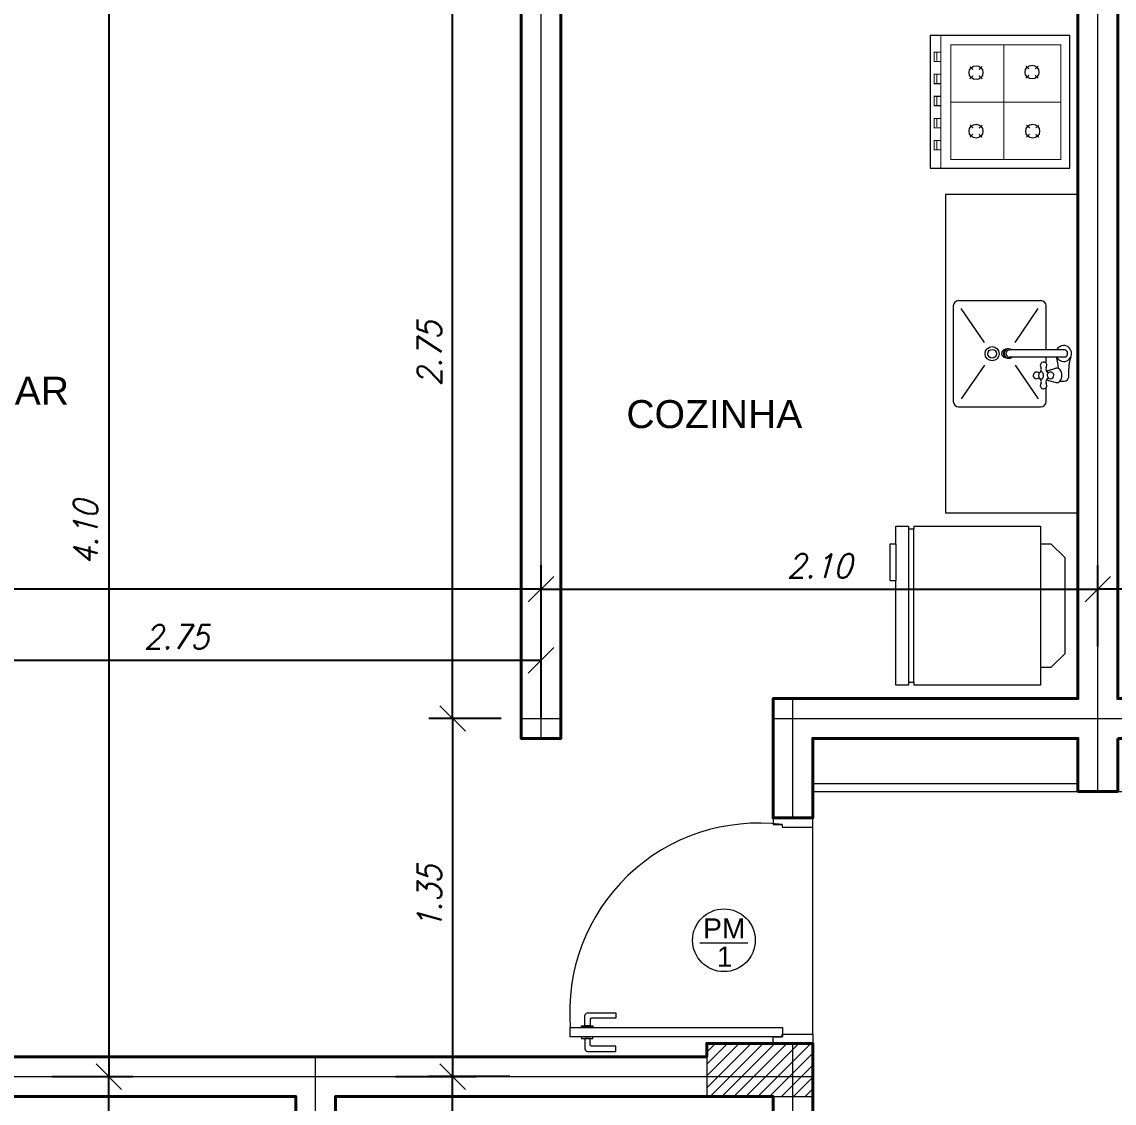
# Model space of a CAD drawing. Header units: millimetres. Extents: x 1865 to 2133, y 1062 to 1142.
# Drawn here: x 1975.073 to 1979.192, y 1080.429 to 1084.505 of the extents above; entities that cross this region are included whole.
import ezdxf

# ---------------------------------------------------------------- set-up
doc = ezdxf.new("R2010")
doc.units = ezdxf.units.MM
doc.header["$PDMODE"] = 35
doc.linetypes.add('CONTINU', pattern=[0])
for name, color, linetype, lineweight in [('COMPLEMENTO', 7, 'Continuous', 9), ('Cota', 7, 'Continuous', 9), ('Eixo', 1, 'Continuous', 9), ('ESQUADRIAS', 250, 'Continuous', 9), ('L_DECA', 7, 'Continuous', 13), ('PILAR', 7, 'Continuous', 5), ('Plarga', 7, 'Continuous', 40), ('texto', 7, 'Continuous', 13)]:
    doc.layers.add(name, color=color, linetype=linetype, lineweight=lineweight)
doc.styles.add('arial', font='arial.ttf')
doc.styles.add('romans15', font='romans.shx', dxfattribs={"width": 0.9, "oblique": 15})
doc.dimstyles.new('COTA_50', dxfattribs={"dimscale": 0.5, "dimtxt": 0.181, "dimasz": 0.193, "dimexe": 0.18, "dimexo": 0.15, "dimgap": 0.085, "dimtad": 1, "dimzin": 4, "dimdsep": 46, "dimtxsty": 'romans15', "dimblk1": 'OBLIQUE', "dimblk2": 'OBLIQUE', "dimsah": 1, "dimcen": 0.09, "dimclrd": 256, "dimclre": 256, "dimclrt": 256, "dimadec": 0, "dimazin": 0, "dimtfac": 1, "dimtmove": 2, "dimatfit": 3, "dimldrblk": 'NONE', "dimfxl": 1, "dimtolj": 1, "dimtzin": 1, "dimarcsym": 0})

# ---------------------------------------------------------------- blocks, each defined once
blk = doc.blocks.new('_OBLIQUE')
at = {"color": 0, "linetype": 'ByBlock'}
blk.add_line((-0.5, -0.5), (0.5, 0.5), dxfattribs=at)
blk = doc.blocks.new('*D245')
at = {"layer": 'Cota', "lineweight": -2, "transparency": 16777216}
for p, q in [((1975.6628, 1084.6293), (1975.3109, 1084.6293)), ((1975.4009, 1084.6293), (1975.4009, 1080.5293)), ((1975.1852, 1080.5293), (1975.4909, 1080.5293))]:
    blk.add_line(p, q, dxfattribs=at)
at = {"layer": 'Defpoints', "color": 0, "transparency": 16777216}
for p in [(1975.7378, 1084.6293), (1975.1102, 1080.5293), (1975.4009, 1080.5293)]:
    blk.add_point(p, dxfattribs=at)
at = {"layer": 'Cota', "lineweight": -2, "transparency": 16777216, "xscale": 0.0965, "yscale": 0.0965, "zscale": 0.0965}
for p, rotation in [((1975.4009, 1084.6293), 90), ((1975.4009, 1080.5293), 270)]:
    blk.add_blockref('_OBLIQUE', p, dxfattribs=dict(at, rotation=rotation))
at = {"layer": 'Cota', "transparency": 16777216, "insert": (1975.3131, 1082.5793), "char_height": 0.0905, "attachment_point": 5, "rotation": 90, "style": 'romans15'}
blk.add_mtext('\\A1;4.10', dxfattribs=at)
blk = doc.blocks.new('_None')
blk = doc.blocks.new('*D246')
at = {"layer": 'Cota', "lineweight": -2, "transparency": 16777216}
for p, q in [((1976.4817, 1080.5293), (1976.7874, 1080.5293)), ((1976.6974, 1078.7293), (1976.6974, 1080.5293)), ((1976.4817, 1078.7293), (1976.7874, 1078.7293))]:
    blk.add_line(p, q, dxfattribs=at)
at = {"layer": 'Defpoints', "color": 0, "transparency": 16777216}
for p in [(1976.4067, 1080.5293), (1976.6974, 1080.5293), (1976.4067, 1078.7293)]:
    blk.add_point(p, dxfattribs=at)
at = {"layer": 'Cota', "lineweight": -2, "transparency": 16777216, "xscale": 0.0965, "yscale": 0.0965, "zscale": 0.0965}
for p, rotation in [((1976.6974, 1080.5293), 90), ((1976.6974, 1078.7293), 270)]:
    blk.add_blockref('_OBLIQUE', p, dxfattribs=dict(at, rotation=rotation))
at = {"layer": 'Cota', "transparency": 16777216, "insert": (1976.6096, 1079.6293), "char_height": 0.0905, "attachment_point": 5, "rotation": 90, "style": 'romans15'}
blk.add_mtext('\\A1;1.80', dxfattribs=at)
blk = doc.blocks.new('*D251')
at = {"layer": 'Cota', "lineweight": -2, "transparency": 16777216}
for p, q in [((1976.913, 1084.6293), (1976.6074, 1084.6293)), ((1976.6974, 1081.8793), (1976.6974, 1084.6293)), ((1976.8808, 1081.8793), (1976.6074, 1081.8793))]:
    blk.add_line(p, q, dxfattribs=at)
at = {"layer": 'Defpoints', "color": 0, "transparency": 16777216}
for p in [(1976.6974, 1084.6293), (1976.988, 1084.6293), (1976.9558, 1081.8793)]:
    blk.add_point(p, dxfattribs=at)
at = {"layer": 'Cota', "lineweight": -2, "transparency": 16777216, "xscale": 0.0965, "yscale": 0.0965, "zscale": 0.0965}
for p, rotation in [((1976.6974, 1084.6293), 90), ((1976.6974, 1081.8793), 270)]:
    blk.add_blockref('_OBLIQUE', p, dxfattribs=dict(at, rotation=rotation))
at = {"layer": 'Cota', "transparency": 16777216, "insert": (1976.6096, 1083.2543), "char_height": 0.0905, "attachment_point": 5, "rotation": 90, "style": 'romans15'}
blk.add_mtext('\\A1;2.75', dxfattribs=at)
blk = doc.blocks.new('*D252')
at = {"layer": 'Cota', "lineweight": -2, "transparency": 16777216}
for p, q in [((1976.8808, 1081.8793), (1976.6074, 1081.8793)), ((1976.6974, 1081.8793), (1976.6974, 1080.5293)), ((1976.913, 1080.5293), (1976.6074, 1080.5293))]:
    blk.add_line(p, q, dxfattribs=at)
at = {"layer": 'Defpoints', "color": 0, "transparency": 16777216}
for p in [(1976.9558, 1081.8793), (1976.6974, 1080.5293), (1976.988, 1080.5293)]:
    blk.add_point(p, dxfattribs=at)
at = {"layer": 'Cota', "lineweight": -2, "transparency": 16777216, "xscale": 0.0965, "yscale": 0.0965, "zscale": 0.0965}
for p, rotation in [((1976.6974, 1081.8793), 90), ((1976.6974, 1080.5293), 270)]:
    blk.add_blockref('_OBLIQUE', p, dxfattribs=dict(at, rotation=rotation))
at = {"layer": 'Cota', "transparency": 16777216, "insert": (1976.6096, 1081.2043), "char_height": 0.0905, "attachment_point": 5, "rotation": 90, "style": 'romans15'}
blk.add_mtext('\\A1;1.35', dxfattribs=at)
blk = doc.blocks.new('*D263')
at = {"layer": 'Cota', "lineweight": -2, "transparency": 16777216}
for p, q in [((1972.1808, 1082.1511), (1972.1808, 1082.4568)), ((1977.0308, 1082.1104), (1977.0308, 1082.4568)), ((1977.0308, 1082.3668), (1972.1808, 1082.3668))]:
    blk.add_line(p, q, dxfattribs=at)
at = {"layer": 'Defpoints', "color": 0, "transparency": 16777216}
for p in [(1972.1808, 1082.3668), (1972.1808, 1082.0761), (1977.0308, 1082.0354)]:
    blk.add_point(p, dxfattribs=at)
at = {"layer": 'Cota', "lineweight": -2, "transparency": 16777216, "xscale": 0.0965, "yscale": 0.0965, "zscale": 0.0965, "rotation": 180}
blk.add_blockref('_OBLIQUE', (1972.1808, 1082.3668), dxfattribs=at)
at = {"layer": 'Cota', "lineweight": -2, "transparency": 16777216, "xscale": 0.0965, "yscale": 0.0965, "zscale": 0.0965}
blk.add_blockref('_OBLIQUE', (1977.0308, 1082.3668), dxfattribs=at)
at = {"layer": 'Cota', "transparency": 16777216, "insert": (1974.6058, 1082.4546), "char_height": 0.0905, "attachment_point": 5, "style": 'romans15'}
blk.add_mtext('\\A1;4.85', dxfattribs=at)
blk = doc.blocks.new('*D264')
at = {"layer": 'Cota', "lineweight": -2, "transparency": 16777216}
for p, q in [((1977.0308, 1082.1104), (1977.0308, 1082.4568)), ((1979.1308, 1082.1511), (1979.1308, 1082.4568)), ((1977.0308, 1082.3668), (1979.1308, 1082.3668))]:
    blk.add_line(p, q, dxfattribs=at)
at = {"layer": 'Defpoints', "color": 0, "transparency": 16777216}
for p in [(1979.1308, 1082.3668), (1979.1308, 1082.0761), (1977.0308, 1082.0354)]:
    blk.add_point(p, dxfattribs=at)
at = {"layer": 'Cota', "lineweight": -2, "transparency": 16777216, "xscale": 0.0965, "yscale": 0.0965, "zscale": 0.0965, "rotation": 180}
blk.add_blockref('_OBLIQUE', (1977.0308, 1082.3668), dxfattribs=at)
at = {"layer": 'Cota', "lineweight": -2, "transparency": 16777216, "xscale": 0.0965, "yscale": 0.0965, "zscale": 0.0965}
blk.add_blockref('_OBLIQUE', (1979.1308, 1082.3668), dxfattribs=at)
at = {"layer": 'Cota', "transparency": 16777216, "insert": (1978.0808, 1082.4546), "char_height": 0.0905, "attachment_point": 5, "style": 'romans15'}
blk.add_mtext('\\A1;2.10', dxfattribs=at)
blk = doc.blocks.new('*D266')
at = {"layer": 'Cota', "lineweight": -2, "transparency": 16777216}
for p, q in [((1974.2808, 1081.9793), (1974.2808, 1082.1889)), ((1977.0308, 1081.8832), (1977.0308, 1082.1889)), ((1974.2808, 1082.0989), (1977.0308, 1082.0989))]:
    blk.add_line(p, q, dxfattribs=at)
at = {"layer": 'Defpoints', "color": 0, "transparency": 16777216}
for p in [(1977.0308, 1082.0989), (1974.2808, 1081.9043), (1977.0308, 1081.8082)]:
    blk.add_point(p, dxfattribs=at)
at = {"layer": 'Cota', "lineweight": -2, "transparency": 16777216, "xscale": 0.0965, "yscale": 0.0965, "zscale": 0.0965, "rotation": 180}
blk.add_blockref('_OBLIQUE', (1974.2808, 1082.0989), dxfattribs=at)
at = {"layer": 'Cota', "lineweight": -2, "transparency": 16777216, "xscale": 0.0965, "yscale": 0.0965, "zscale": 0.0965}
blk.add_blockref('_OBLIQUE', (1977.0308, 1082.0989), dxfattribs=at)
at = {"layer": 'Cota', "transparency": 16777216, "insert": (1975.6558, 1082.1867), "char_height": 0.0905, "attachment_point": 5, "style": 'romans15'}
blk.add_mtext('\\A1;2.75', dxfattribs=at)
blk = doc.blocks.new('*D267')
at = {"layer": 'Cota', "lineweight": -2, "transparency": 16777216}
for p, q in [((1979.1308, 1082.1511), (1979.1308, 1082.4568)), ((1981.2308, 1082.1104), (1981.2308, 1082.4568)), ((1981.2308, 1082.3668), (1979.1308, 1082.3668))]:
    blk.add_line(p, q, dxfattribs=at)
at = {"layer": 'Defpoints', "color": 0, "transparency": 16777216}
for p in [(1979.1308, 1082.3668), (1979.1308, 1082.0761), (1981.2308, 1082.0354)]:
    blk.add_point(p, dxfattribs=at)
at = {"layer": 'Cota', "lineweight": -2, "transparency": 16777216, "xscale": 0.0965, "yscale": 0.0965, "zscale": 0.0965, "rotation": 180}
blk.add_blockref('_OBLIQUE', (1979.1308, 1082.3668), dxfattribs=at)
at = {"layer": 'Cota', "lineweight": -2, "transparency": 16777216, "xscale": 0.0965, "yscale": 0.0965, "zscale": 0.0965}
blk.add_blockref('_OBLIQUE', (1981.2308, 1082.3668), dxfattribs=at)
at = {"layer": 'Cota', "transparency": 16777216, "insert": (1980.1808, 1082.4546), "char_height": 0.0905, "attachment_point": 5, "style": 'romans15'}
blk.add_mtext('\\A1;2.10', dxfattribs=at)
blk = doc.blocks.new('*D282')
at = {"layer": 'Cota', "lineweight": -2, "transparency": 16777216}
for p, q in [((1975.1852, 1080.5293), (1975.4909, 1080.5293)), ((1975.4009, 1077.1293), (1975.4009, 1080.5293)), ((1975.5061, 1077.1293), (1975.3109, 1077.1293))]:
    blk.add_line(p, q, dxfattribs=at)
at = {"layer": 'Defpoints', "color": 0, "transparency": 16777216}
for p in [(1975.1102, 1080.5293), (1975.4009, 1080.5293), (1975.5811, 1077.1293)]:
    blk.add_point(p, dxfattribs=at)
at = {"layer": 'Cota', "lineweight": -2, "transparency": 16777216, "xscale": 0.0965, "yscale": 0.0965, "zscale": 0.0965}
for p, rotation in [((1975.4009, 1080.5293), 90), ((1975.4009, 1077.1293), 270)]:
    blk.add_blockref('_OBLIQUE', p, dxfattribs=dict(at, rotation=rotation))
at = {"layer": 'Cota', "transparency": 16777216, "insert": (1975.3131, 1078.8293), "char_height": 0.0905, "attachment_point": 5, "rotation": 90, "style": 'romans15'}
blk.add_mtext('\\A1;3.40', dxfattribs=at)
blk = doc.blocks.new('*D629')
at = {"layer": 'Cota', "lineweight": -2, "transparency": 16777216}
for p, q in [((1962.8642, 1091.4446), (1962.574, 1091.2937)), ((1962.6539, 1091.3352), (1975.5039, 1066.6352)), ((1975.7142, 1066.7446), (1975.424, 1066.5937))]:
    blk.add_line(p, q, dxfattribs=at)
at = {"layer": 'Defpoints', "color": 0, "transparency": 16777216}
for p in [(1962.9308, 1091.4793), (1975.7808, 1066.7793), (1975.5039, 1066.6352)]:
    blk.add_point(p, dxfattribs=at)
at = {"layer": 'Cota', "lineweight": -2, "transparency": 16777216, "xscale": 0.0965, "yscale": 0.0965, "zscale": 0.0965}
for p, rotation in [((1962.6539, 1091.3352), 117.4853861439191), ((1975.5039, 1066.6352), 297.4853861439191)]:
    blk.add_blockref('_OBLIQUE', p, dxfattribs=dict(at, rotation=rotation))
at = {"layer": 'Cota', "transparency": 16777216, "insert": (1969.1567, 1079.0257), "char_height": 0.0905, "attachment_point": 5, "rotation": 297.4854, "style": 'romans15'}
blk.add_mtext('\\A1;27.84', dxfattribs=at)

msp = doc.modelspace()

# ---------------------------------------------------------------- hatches: boundary and pattern name
at = {"layer": 'PILAR'}
h = msp.add_hatch(dxfattribs=at)
h.set_pattern_fill('ANSI31,_O', color=256, scale=0.01)
h.set_pattern_definition([(45, (114.092787, 128.24008), (-0.0224506403, 0.0224506403), [])])
h.paths.add_polyline_path([(1978.0558, 1080.6543), (1978.0558, 1080.4543), (1977.6558, 1080.4543), (1977.6558, 1080.6543)])

# ---------------------------------------------------------------- linework, layer by layer
at = {"lineweight": 5}
msp.add_lwpolyline([(1978.0558, 1080.6893), (1978.0558, 1081.4693)], dxfattribs=at)
at = {"layer": 'COMPLEMENTO', "lineweight": 5}
for p, q in [((1978.3688, 1082.6043), (1978.4168, 1082.6043)), ((1978.3688, 1082.536), (1978.3688, 1082.6043)), ((1978.4168, 1082.5941), (1978.437, 1082.5941)), ((1978.4168, 1082.5941), (1978.4168, 1082.0144)), ((1978.437, 1082.6043), (1978.9148, 1082.6043)), ((1978.437, 1082.0144), (1978.437, 1082.5941)), ((1978.9148, 1082.6043), (1978.9148, 1082.536)), ((1978.3688, 1082.536), (1978.3688, 1082.3995)), ((1978.9552, 1082.536), (1978.9148, 1082.536)), ((1978.9552, 1082.536), (1979.0058, 1082.4855)), ((1978.3688, 1082.0043), (1978.3688, 1082.3995)), ((1979.0058, 1082.1231), (1978.9552, 1082.0725)), ((1978.9148, 1082.0725), (1978.9552, 1082.0725)), ((1978.4168, 1082.0043), (1978.3688, 1082.0043)), ((1978.437, 1082.0144), (1978.4168, 1082.0144)), ((1978.9148, 1082.0043), (1978.437, 1082.0043))]:
    msp.add_line(p, q, dxfattribs=at)
at = {"layer": 'COMPLEMENTO'}
for points in [[(1979.0258, 1084.4543), (1978.4991, 1084.4543), (1978.4991, 1083.9543), (1979.0258, 1083.9543)], [(1979.0558, 1082.6543), (1979.0558, 1083.8543), (1978.5558, 1083.8543), (1978.5558, 1082.6543)]]:
    msp.add_lwpolyline(points, close=True, dxfattribs=at)
for points, const_width in [([(1978.5384, 1084.4543), (1978.5384, 1083.9543)], 0.00417), ([(1978.5742, 1083.9864), (1978.9917, 1083.9864), (1978.9917, 1084.4184), (1978.5761, 1084.4184), (1978.5761, 1083.9864)], 0.00375), ([(1978.7759, 1083.9864), (1978.7759, 1084.4184)], 0.00375), ([(1978.5761, 1084.2024), (1978.9895, 1084.2024)], 0.00375)]:
    msp.add_lwpolyline(points, dxfattribs=dict(at, const_width=const_width))
at = {"layer": 'COMPLEMENTO', "color": 1, "const_width": 0.00417}
for points in [[(1978.5384, 1084.3558), (1978.5132, 1084.3558), (1978.5132, 1084.3912), (1978.5384, 1084.3912)], [(1978.5233, 1084.3584), (1978.5233, 1084.3912)], [(1978.5384, 1084.2725), (1978.5132, 1084.2725), (1978.5132, 1084.3079), (1978.5384, 1084.3079)], [(1978.5233, 1084.275), (1978.5233, 1084.3079)], [(1978.6601, 1084.3027), (1978.648, 1084.2906)], [(1978.6604, 1084.3251), (1978.6483, 1084.3372)], [(1978.6825, 1084.3024), (1978.6946, 1084.2903)], [(1978.6828, 1084.3248), (1978.6949, 1084.337)], [(1978.8714, 1084.305), (1978.8593, 1084.2929)], [(1978.8716, 1084.3274), (1978.8595, 1084.3395)], [(1978.8938, 1084.3047), (1978.9059, 1084.2926)], [(1978.8941, 1084.3271), (1978.9062, 1084.3392)], [(1978.5384, 1084.1892), (1978.5132, 1084.1892), (1978.5132, 1084.2245), (1978.5384, 1084.2245)], [(1978.5233, 1084.1917), (1978.5233, 1084.2245)], [(1978.5384, 1084.1058), (1978.5132, 1084.1058), (1978.5132, 1084.1412), (1978.5384, 1084.1412)], [(1978.5233, 1084.1084), (1978.5233, 1084.1412)], [(1978.6604, 1084.1046), (1978.6483, 1084.1167)], [(1978.6828, 1084.1043), (1978.6949, 1084.1164)], [(1978.8739, 1084.1046), (1978.8618, 1084.1167)], [(1978.8963, 1084.1043), (1978.9084, 1084.1164)], [(1978.5384, 1084.0225), (1978.5132, 1084.0225), (1978.5132, 1084.0579), (1978.5384, 1084.0579)], [(1978.5233, 1084.025), (1978.5233, 1084.0579)], [(1978.6601, 1084.0822), (1978.648, 1084.0701)], [(1978.6825, 1084.0819), (1978.6946, 1084.0698)], [(1978.8736, 1084.0822), (1978.8615, 1084.0701)], [(1978.896, 1084.0819), (1978.9081, 1084.0698)]]:
    msp.add_lwpolyline(points, dxfattribs=at)
at = {"layer": 'COMPLEMENTO', "lineweight": 5}
for points in [[(1978.4168, 1082.6043), (1978.4168, 1082.5941)], [(1978.437, 1082.6043), (1978.437, 1082.5941)], [(1978.9148, 1082.536), (1978.9148, 1082.0725)], [(1978.9148, 1082.0725), (1978.9148, 1082.0043)], [(1978.4168, 1082.0144), (1978.4168, 1082.0043)], [(1978.437, 1082.0144), (1978.437, 1082.0043)]]:
    msp.add_lwpolyline(points, dxfattribs=at)
at = {"layer": 'COMPLEMENTO', "color": 1, "lineweight": 5}
msp.add_lwpolyline([(1978.3688, 1082.536), (1978.346, 1082.536), (1978.346, 1082.3995), (1978.3688, 1082.3995)], dxfattribs=at)
at = {"layer": 'COMPLEMENTO', "linetype": 'Continuous', "lineweight": 5}
msp.add_lwpolyline([(1979.0058, 1082.4855), (1979.0058, 1082.1231)], dxfattribs=at)
at = {"layer": 'COMPLEMENTO'}
for centre in [(1978.6715, 1084.3138), (1978.8827, 1084.3161), (1978.6715, 1084.0933), (1978.885, 1084.0933)]:
    msp.add_circle(centre, 0.0261, dxfattribs=at)
at = {"layer": 'Cota', "lineweight": 5}
for points in [[(1978.0558, 1081.6343), (1979.0558, 1081.6343)], [(1978.0558, 1081.6043), (1980.2058, 1081.6043)]]:
    msp.add_lwpolyline(points, dxfattribs=at)
at = {"layer": 'Cota', "color": 0}
msp.add_lwpolyline([(1977.63, 1081.034), (1977.8113, 1081.034)], dxfattribs=at)
msp.add_circle((1977.7206, 1081.0432), 0.1183, dxfattribs=at)
at = {"layer": 'Eixo'}
for points in [[(1979.1308, 1081.6043), (1979.1308, 1086.8043)], [(1977.0308, 1081.8043), (1977.0308, 1084.7043)], [(1977.9808, 1081.5043), (1977.9808, 1081.9543)], [(1976.9558, 1081.8793), (1977.1058, 1081.8793)], [(1977.9058, 1081.8793), (1980.3558, 1081.8793)], [(1977.9808, 1080.0293), (1977.9808, 1080.6543)], [(1976.1808, 1078.4543), (1976.1808, 1080.6043)], [(1974.2058, 1080.5293), (1978.0558, 1080.5293)]]:
    msp.add_lwpolyline(points, dxfattribs=at)
at = {"layer": 'ESQUADRIAS'}
for points in [[(1978.0558, 1081.5043), (1977.9058, 1081.5043), (1977.9058, 1081.4793), (1977.9408, 1081.4793), (1977.9408, 1081.4693), (1978.0558, 1081.4693)], [(1977.2265, 1080.7206), (1977.2265, 1080.7143), (1977.1839, 1080.7143), (1977.1839, 1080.7206)], [(1977.941, 1080.7143), (1977.941, 1080.6793), (1977.141, 1080.6793), (1977.141, 1080.7143)], [(1977.2265, 1080.6729), (1977.2265, 1080.6793), (1977.1839, 1080.6793), (1977.1839, 1080.6729)], [(1978.0558, 1080.6543), (1977.9058, 1080.6543), (1977.9058, 1080.6793), (1977.9408, 1080.6793), (1977.9408, 1080.6893), (1978.0558, 1080.6893)]]:
    msp.add_lwpolyline(points, close=True, dxfattribs=at)
for points in [[(1977.1964, 1080.7206), (1977.1964, 1080.7592, -0.414214), (1977.2064, 1080.7692), (1977.3134, 1080.7692), (1977.3134, 1080.7492), (1977.2214, 1080.7492, 0.414214), (1977.2164, 1080.7442), (1977.2164, 1080.7206)], [(1977.1964, 1080.6729), (1977.1964, 1080.6343, 0.414214), (1977.2064, 1080.6243), (1977.3134, 1080.6243), (1977.3134, 1080.6443), (1977.2214, 1080.6443, -0.414214), (1977.2164, 1080.6493), (1977.2164, 1080.6729)]]:
    msp.add_lwpolyline(points, format="xyb", close=True, dxfattribs=at)
msp.add_arc((1977.8515, 1080.772), 0.7128, 82.804, 184.648, dxfattribs=at)
at = {"layer": 'L_DECA', "color": 0, "lineweight": 5}
for p, q in [((1978.6058, 1083.4543), (1978.9158, 1083.4543)), ((1978.5858, 1083.4343), (1978.5858, 1083.0743)), ((1978.7028, 1083.2969), (1978.6158, 1083.4243)), ((1978.8188, 1083.2969), (1978.9058, 1083.4243)), ((1978.9358, 1083.2685), (1978.9358, 1083.436)), ((1978.9358, 1083.2185), (1978.9358, 1083.2419)), ((1978.7028, 1083.2116), (1978.6158, 1083.0843)), ((1978.8188, 1083.2116), (1978.9058, 1083.0843)), ((1978.9358, 1083.076), (1978.9358, 1083.1264)), ((1978.6058, 1083.0543), (1978.9158, 1083.0543))]:
    msp.add_line(p, q, dxfattribs=at)
at = {"layer": 'L_DECA', "linetype": 'CONTINU', "lineweight": 5}
for p, q in [((1979.0018, 1083.2417), (1978.7959, 1083.2417)), ((1978.7962, 1083.2683), (1978.7965, 1083.2684)), ((1978.7965, 1083.2684), (1978.7968, 1083.2684)), ((1978.7968, 1083.2684), (1978.7972, 1083.2684)), ((1979.0016, 1083.2684), (1978.7969, 1083.2684)), ((1979.0209, 1083.1675), (1979.0209, 1083.1975)), ((1978.9161, 1083.1887), (1978.9117, 1083.1841)), ((1978.9161, 1083.1562), (1978.9119, 1083.1606)), ((1978.9393, 1083.1855), (1978.9446, 1083.1824)), ((1978.9393, 1083.1593), (1978.9441, 1083.1633)), ((1978.9876, 1083.1505), (1979.0039, 1083.1505))]:
    msp.add_line(p, q, dxfattribs=at)
at = {"layer": 'L_DECA', "color": 1, "lineweight": 5}
for p, q in [((1978.945, 1083.1913), (1978.972, 1083.1994)), ((1978.945, 1083.1535), (1978.9739, 1083.1452))]:
    msp.add_line(p, q, dxfattribs=at)
at = {"layer": 'L_DECA', "color": 0, "lineweight": 5}
for radius in [0.0266, 0.0163]:
    msp.add_circle((1978.732, 1083.2543), radius, dxfattribs=at)
for centre, start, end in [((1978.6058, 1083.4343), 90, 180), ((1978.9158, 1083.4343), 0, 90), ((1978.6058, 1083.0743), 180, 270), ((1978.9158, 1083.0743), 270, 0)]:
    msp.add_arc(centre, 0.02, start, end, dxfattribs=at)
at = {"layer": 'L_DECA', "linetype": 'CONTINU', "lineweight": 5}
for centre, radius, start, end in [((1979.0018, 1083.2551), 0.0302, 90, 153.6976), ((1978.7829, 1083.2552), 0.015, 91.9424, 268.6761), ((1978.7924, 1083.2552), 0.018, 85.5623, 274.4377), ((1978.7952, 1083.2552), 0.018, 47.0215, 310.373), ((1978.797, 1083.255), 0.0133, 94.1068, 265.2525), ((1978.7596, 1083.1798), 0.2238, 4.771, 16.0935), ((1979.0018, 1083.2551), 0.0302, 206.057, 270), ((1979.0035, 1083.2552), 0.0134, 261.9004, 97.6121), ((1979.1148, 1083.2035), 0.0941, 155.9866, 183.6662), ((1978.9263, 1083.2104), 0.0124, 357.1889, 180.6097), ((1978.9297, 1083.2105), 0.0158, 180.8864, 216.0011), ((1978.9019, 1083.1959), 0.0159, 332.8995, 19.5556), ((1978.9534, 1083.1959), 0.0186, 164.3053, 196.256), ((1978.9187, 1083.2121), 0.0201, 326.489, 353.4849), ((1978.8996, 1083.1727), 0.0126, 39.8451, 180.1161), ((1978.8995, 1083.1726), 0.0126, 180, 319.2283), ((1978.9019, 1083.149), 0.0159, 340.4444, 27.1005), ((1978.9534, 1083.1489), 0.0186, 163.744, 195.6947), ((1978.9468, 1083.1949), 0.012, 200.4019, 231.2699), ((1978.9468, 1083.15), 0.012, 128.7301, 159.5981), ((1978.9525, 1083.1727), 0.0126, 359.9241, 180.1161), ((1978.9525, 1083.1726), 0.0126, 180, 0), ((1979.0039, 1083.1675), 0.017, 270, 0), ((1978.9297, 1083.1344), 0.0158, 143.9989, 179.1136), ((1978.9263, 1083.1345), 0.0124, 179.3903, 2.8111), ((1978.9187, 1083.1328), 0.0201, 6.5151, 33.511)]:
    msp.add_arc(centre, radius, start, end, dxfattribs=at)
at = {"layer": 'L_DECA', "linetype": 'CONTINU'}
msp.add_arc((1979.0018, 1083.2551), 0.0302, 270.0003, 89.9997, dxfattribs=at)
at = {"layer": 'L_DECA', "color": 1, "lineweight": 5}
for centre, radius, start, end in [((1978.976, 1083.1846), 0.0153, 39.6698, 105.0113), ((1978.9603, 1083.1725), 0.0351, 321.1069, 38.4373), ((1978.925, 1083.1724), 0.0179, 141.246, 218.754), ((1978.9165, 1083.1783), 0.0076, 58.9261, 135.5295), ((1978.9165, 1083.1666), 0.0076, 224.4705, 301.0739), ((1978.9101, 1083.1724), 0.0161, 309.9222, 50.0778), ((1978.9536, 1083.1727), 0.0205, 114.7031, 138.119), ((1978.9536, 1083.1721), 0.0205, 221.881, 245.2969), ((1978.9759, 1083.1606), 0.0155, 262.5803, 319.3546)]:
    msp.add_arc(centre, radius, start, end, dxfattribs=at)
at = {"layer": 'PILAR'}
msp.add_lwpolyline([(1978.0558, 1080.6543), (1977.6558, 1080.6543), (1977.6558, 1080.4543), (1978.0558, 1080.4543)], close=True, dxfattribs=at)
at = {"layer": 'Plarga'}
for points in [[(1979.2058, 1081.8043), (1979.2058, 1081.6043), (1979.0558, 1081.6043), (1979.0558, 1081.8043), (1978.0558, 1081.8043), (1978.0558, 1081.5043), (1977.9058, 1081.5043), (1977.9058, 1081.9543), (1979.0558, 1081.9543), (1979.0558, 1086.4043), (1979.0308, 1086.4043), (1979.0308, 1086.8043), (1979.2308, 1086.8043), (1979.2308, 1086.4043), (1979.2058, 1086.4043), (1979.2058, 1081.9543), (1980.3558, 1081.9543), (1980.3558, 1081.5043), (1980.2058, 1081.5043), (1980.2058, 1081.8043)], [(1977.5558, 1084.7043), (1977.5558, 1085.6043), (1977.7058, 1085.6043), (1977.7058, 1084.5543), (1977.1058, 1084.5543), (1977.1058, 1081.8043), (1976.9558, 1081.8043), (1976.9558, 1084.5543), (1975.2058, 1084.5543), (1975.2058, 1085.1543), (1975.3558, 1085.1543), (1975.3558, 1084.7043)], [(1977.9058, 1078.4543), (1977.9058, 1078.6543), (1976.2558, 1078.6543), (1976.2558, 1078.4543), (1976.1058, 1078.4543), (1976.1058, 1080.4543), (1974.2058, 1080.4543), (1974.2058, 1080.6543), (1974.6058, 1080.6543), (1974.6058, 1080.6043), (1977.6558, 1080.6043), (1977.6558, 1080.6543), (1978.0558, 1080.6543), (1978.0558, 1080.0293), (1977.9058, 1080.0293), (1977.9058, 1080.4543), (1976.2558, 1080.4543), (1976.2558, 1078.8043), (1977.9058, 1078.8043), (1977.9058, 1079.2293), (1978.0558, 1079.2293), (1978.0558, 1078.4543)]]:
    msp.add_lwpolyline(points, close=True, dxfattribs=at)

# ---------------------------------------------------------------- texts
at = {"layer": 'texto', "style": 'arial'}
for s, p in [('ESTAR / JANTAR', (1974.0627, 1083.062)), ('COZINHA', (1977.3527, 1082.9739))]:
    msp.add_text(s, height=0.10557, dxfattribs=at).set_placement(p)
at = {"layer": 'texto', "color": 0, "style": 'arial'}
for s, height, p in [('PM', 0.07601, (1977.6424, 1081.0499)), ('1', 0.076, (1977.6939, 1080.9436))]:
    msp.add_text(s, height=height, dxfattribs=at).set_placement(p)

# ---------------------------------------------------------------- dimensions: what is measured, and where the dimension line sits
at = {"layer": 'Cota'}
dim = msp.add_aligned_dim(p1=(1962.9308, 1091.4793), p2=(1975.7808, 1066.7793), distance=-0.3121, dimstyle='COTA_50', dxfattribs=at)
dim.commit()
dim.dimension.update_dxf_attribs({"geometry": '*D629', "text_midpoint": (1969.1567, 1079.0257)})
for base, p1, p2, angle, picture, middle in [((1975.4009, 1080.5293), (1975.7378, 1084.6293), (1975.1102, 1080.5293), 90, '*D245', (1975.3131, 1082.5793)), ((1976.6974, 1084.6293), (1976.9558, 1081.8793), (1976.988, 1084.6293), 270, '*D251', (1976.6096, 1083.2543)), ((1979.1308, 1082.3668), (1977.0308, 1082.0354), (1979.1308, 1082.0761), 180, '*D264', (1978.0808, 1082.4546)), ((1977.0308, 1082.0989), (1974.2808, 1081.9043), (1977.0308, 1081.8082), 180, '*D266', (1975.6558, 1082.1867)), ((1976.6974, 1080.5293), (1976.9558, 1081.8793), (1976.988, 1080.5293), 90, '*D252', (1976.6096, 1081.2043)), ((1975.4009, 1080.5293), (1975.5811, 1077.1293), (1975.1102, 1080.5293), 270, '*D282', (1975.3131, 1078.8293)), ((1976.6974, 1080.5293), (1976.4067, 1078.7293), (1976.4067, 1080.5293), 270, '*D246', (1976.6096, 1079.6293))]:
    dim = msp.add_linear_dim(base=base, p1=p1, p2=p2, angle=angle, dimstyle='COTA_50', dxfattribs=at)
    dim.commit()
    dim.dimension.update_dxf_attribs({"geometry": picture, "text_midpoint": middle})
for base, p1, p2, picture, middle in [((1972.1808, 1082.3668), (1977.0308, 1082.0354), (1972.1808, 1082.0761), '*D263', (1974.6058, 1082.4546)), ((1979.1308, 1082.3668), (1981.2308, 1082.0354), (1979.1308, 1082.0761), '*D267', (1980.1808, 1082.4546))]:
    dim = msp.add_linear_dim(base=base, p1=p1, p2=p2, dimstyle='COTA_50', dxfattribs=at)
    dim.commit()
    dim.dimension.update_dxf_attribs({"geometry": picture, "text_midpoint": middle})

doc.saveas('drawing.dxf')
